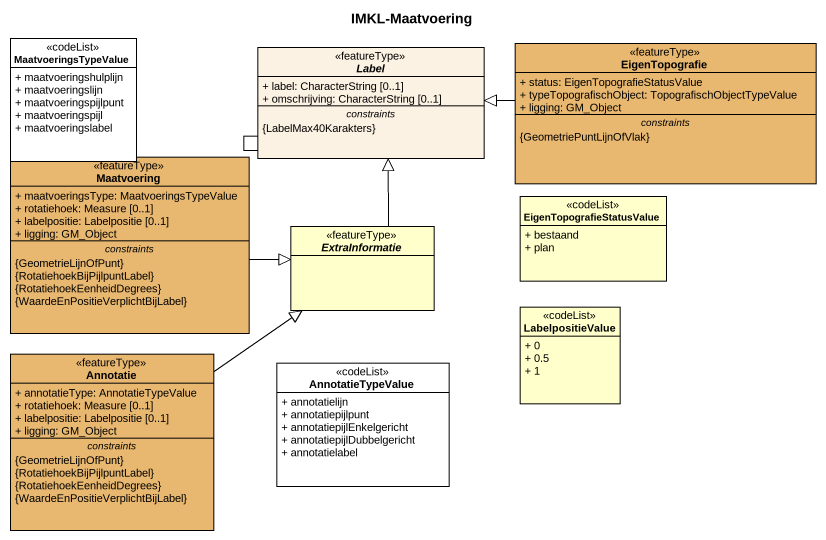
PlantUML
@startuml
title IMKL-Maatvoering
allowmixing
hide circle
hide empty members
skinparam classAttributeIconSize 0
class MaatvoeringsTypeValue <<codeList>> #FFFFFF {
  + maatvoeringshulplijn
  + maatvoeringslijn
  + maatvoeringspijlpunt
  + maatvoeringspijl
  + maatvoeringslabel
}
abstract class "Label" as Label_ <<featureType>> #FCF2E3 {
  + label: CharacterString [0..1]
  + omschrijving: CharacterString [0..1]
  -- constraints --
  {LabelMax40Karakters}
}
class EigenTopografie <<featureType>> #E9B870 {
  + status: EigenTopografieStatusValue
  + typeTopografischObject: TopografischObjectTypeValue
  + ligging: GM_Object
  -- constraints --
  {GeometriePuntLijnOfVlak}
}
rectangle " " as rectangle1
class Maatvoering <<featureType>> #E9B870 {
  + maatvoeringsType: MaatvoeringsTypeValue
  + rotatiehoek: Measure [0..1]
  + labelpositie: Labelpositie [0..1]
  + ligging: GM_Object
  -- constraints --
  {GeometrieLijnOfPunt}
  {RotatiehoekBijPijlpuntLabel}
  {RotatiehoekEenheidDegrees}
  {WaardeEnPositieVerplichtBijLabel}
}
abstract class ExtraInformatie <<featureType>>
class EigenTopografieStatusValue <<codeList>> {
  + bestaand
  + plan
}
class LabelpositieValue <<codeList>> {
  + 0
  + 0.5
  + 1
}
class Annotatie <<featureType>> #E9B870 {
  + annotatieType: AnnotatieTypeValue
  + rotatiehoek: Measure [0..1]
  + labelpositie: Labelpositie [0..1]
  + ligging: GM_Object
  -- constraints --
  {GeometrieLijnOfPunt}
  {RotatiehoekBijPijlpuntLabel}
  {RotatiehoekEenheidDegrees}
  {WaardeEnPositieVerplichtBijLabel}
}
class AnnotatieTypeValue <<codeList>> #FFFFFF {
  + annotatielijn
  + annotatiepijlpunt
  + annotatiepijlEnkelgericht
  + annotatiepijlDubbelgericht
  + annotatielabel
}
EigenTopografie -left-|> Label_
Maatvoering -right-|> ExtraInformatie
ExtraInformatie -up-|> Label_
Annotatie -up-|> ExtraInformatie
@enduml
